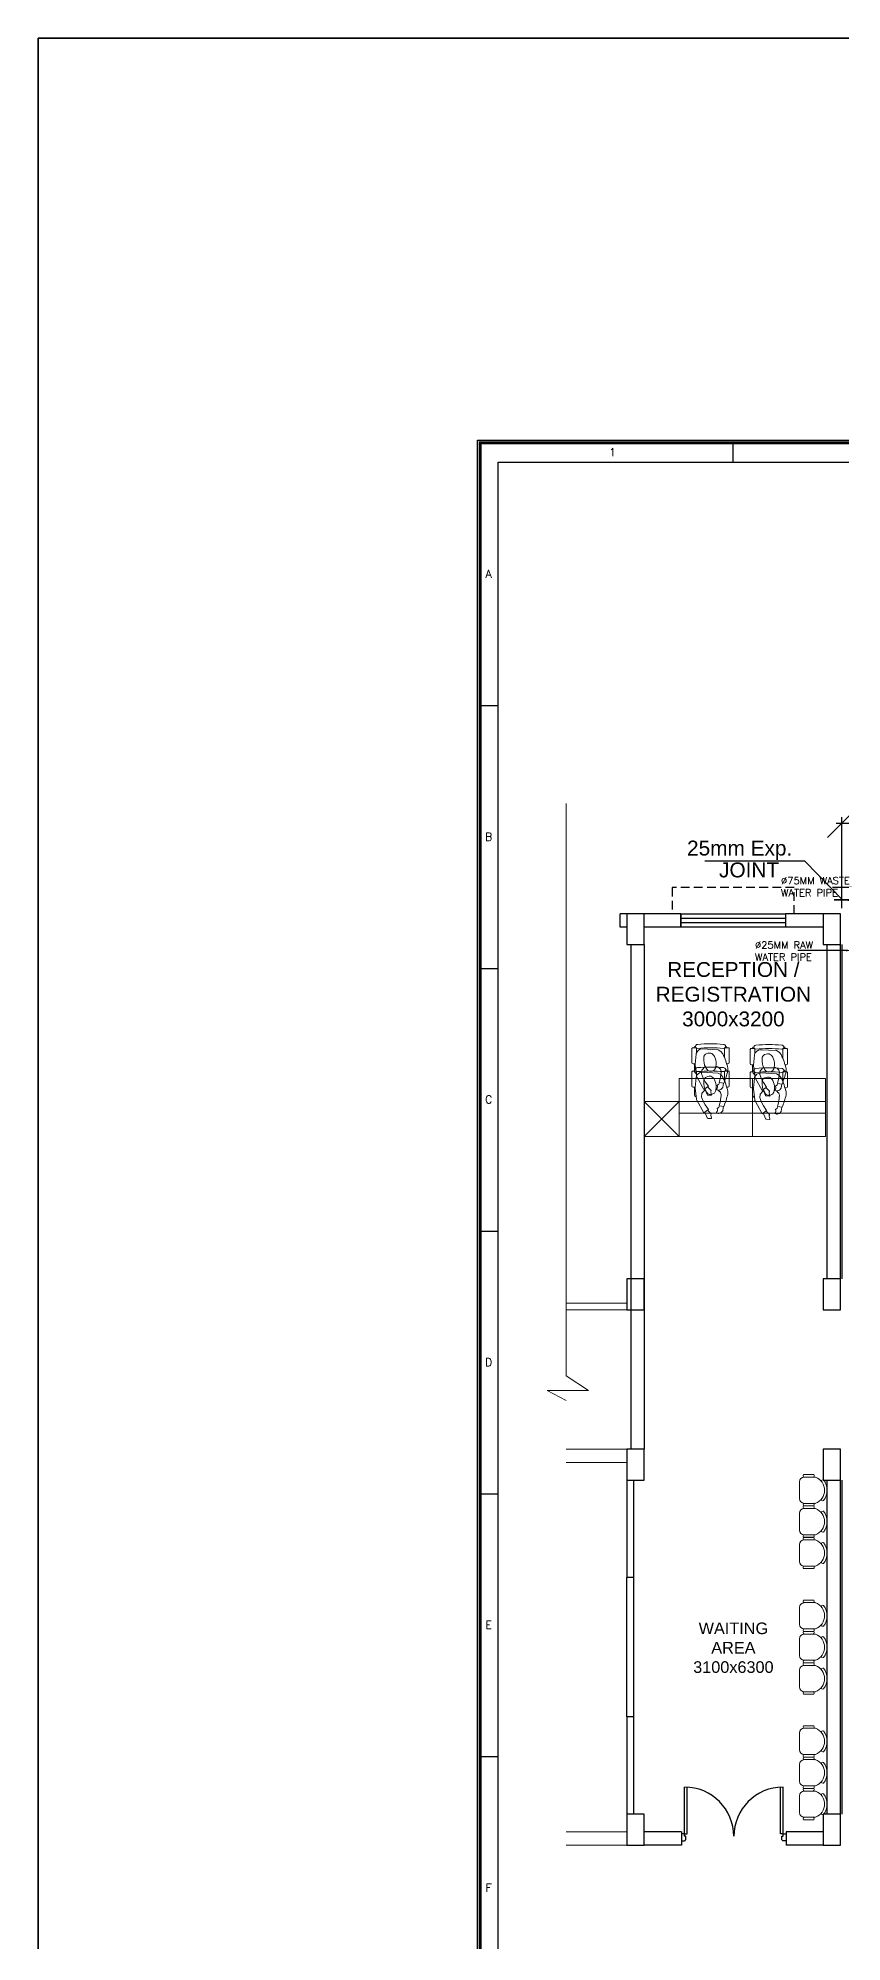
# Model space of a CAD drawing. Header units: millimetres. Extents: x 1448174 to 1599581, y -224422 to -106989.
# Drawn here: x 1533144 to 1546972, y -207748 to -174999 of the extents above; entities that cross this region are included whole.
import ezdxf
from ezdxf import colors
from ezdxf.entities.mleader import LeaderData, LeaderLine
from ezdxf.enums import TextEntityAlignment as Align
from ezdxf.math import Vec2, Vec3

# ---------------------------------------------------------------- set-up
doc = ezdxf.new("R2010")
doc.units = ezdxf.units.MM
doc.header["$LTSCALE"] = 600
doc.header["$MEASUREMENT"] = 0
doc.header["$PDMODE"] = 35
doc.linetypes.add('HIDDEN', pattern=[0.375, 0.25, -0.125])
doc.layers.add('AREA', color=193, linetype='Continuous', plot=False)
for name, color, linetype in [('col', 5, 'Continuous'), ('EXP JOINT', 3, 'Continuous'), ('Lines', 7, 'Continuous'), ('PL- WASTE PIPE', 6, 'Continuous'), ('TEXT', 253, 'Continuous'), ('TITLE', 7, 'Continuous'), ('wall', 1, 'Continuous'), ('walls', 250, 'Continuous'), ('Window', 4, 'Continuous')]:
    doc.layers.add(name, color=color, linetype=linetype)
for name, color, linetype, lineweight in [('D.F', 251, 'Continuous', 5), ('DOOR', 144, 'Continuous', 13), ('funiture', 30, 'Continuous', 13), ('furniture', 30, 'Continuous', 9), ('P-Wall', 1, 'Continuous', 35), ('PL-RA WATER SUPPLY PIPE', 100, 'Continuous', 0)]:
    doc.layers.add(name, color=color, linetype=linetype, lineweight=lineweight)
doc.styles.add('ARIAL', font='arial.ttf')
doc.styles.add('ROMANS', font='romans.shx')
doc.styles.add('ROMANT', font='romant.shx')
doc.styles.get("Standard").update_dxf_attribs({"font": 'stylu.ttf'})
doc.dimstyles.new('CSB', dxfattribs={"dimscale": 150, "dimtxt": 1.5, "dimasz": 1.5, "dimexe": 1, "dimexo": 1, "dimgap": 1, "dimtad": 1, "dimdec": 0, "dimzin": 0, "dimdsep": 46, "dimtxsty": 'ROMANS', "dimblk": 'ARCHTICK', "dimcen": 1, "dimdle": 1, "dimclrd": 5, "dimclre": 5, "dimclrt": 6, "dimadec": 0, "dimazin": 0, "dimtfac": 1, "dimtdec": 0, "dimtix": 1, "dimtmove": 2, "dimatfit": 3, "dimldrblk": 'ARCHTICK', "dimfxl": 1, "dimtolj": 1, "dimtzin": 0, "dimarcsym": 0})
doc.dimstyles.get("Standard").update_dxf_attribs({"dimscale": 1.5, "dimtxt": 225, "dimasz": 200, "dimexe": 100, "dimexo": 100, "dimgap": 0.25, "dimtad": 0, "dimdec": 0, "dimzin": 0, "dimdsep": 46, "dimtxsty": 'ARIAL', "dimblk": 'OBLIQUE', "dimcen": 0.09, "dimdle": 100, "dimclrd": 256, "dimclre": 256, "dimclrt": 6, "dimadec": 0, "dimazin": 0, "dimtfac": 1, "dimtdec": 0, "dimtofl": 0, "dimtmove": 0, "dimatfit": 3, "dimfxl": 1, "dimtolj": 1, "dimtzin": 0, "dimarcsym": 0})

# ---------------------------------------------------------------- blocks, each defined once
blk = doc.blocks.new('A$C66962185')
at = {"layer": 'TITLE', "color": 7}
blk.add_line((30.11, -140930.66), (30.11, -140928.36), dxfattribs=at)
at = {"layer": 'TITLE'}
for p, q in [((2.14, -140930.66), (360.7, -140930.66)), ((2.14, -141176.03), (2.14, -140930.66))]:
    blk.add_line(p, q, dxfattribs=at)
at = {"layer": 'TITLE', "color": 0}
for p, q in [((-0.15, -140959.61), (2.14, -140959.61)), ((-0.15, -140990.86), (2.14, -140990.86)), ((-0.15, -141022.1), (2.14, -141022.1)), ((-0.15, -141053.35), (2.14, -141053.35)), ((0, -141084.59), (2.14, -141084.59))]:
    blk.add_line(p, q, dxfattribs=at)
at = {"layer": 'TITLE', "color": 7, "const_width": 0.355}
blk.add_lwpolyline([(363, -140928.36), (363, -141178.33), (0, -141178.33), (0, -140928.36)], close=True, dxfattribs=at)
at = {"layer": 'TITLE', "color": 7, "style": 'ROMANS'}
blk.add_text('1', height=0.952, dxfattribs=at).set_placement((15.75, -140929.48), align=Align.MIDDLE)
at = {"layer": 'TITLE', "color": 0, "style": 'ROMANS'}
for s, p in [('A', (1.02, -140943.96)), ('B', (1.02, -140975.21)), ('C', (1.02, -141006.45)), ('D', (1.02, -141037.7)), ('E', (1.02, -141068.94)), ('F', (1.02, -141100.19))]:
    blk.add_text(s, height=0.952, dxfattribs=at).set_placement(p, align=Align.MIDDLE)
blk = doc.blocks.new('W1800')
at = {"layer": 'wall', "color": 7}
for p, q in [((0, -58), (0, 173)), ((1800, 173), (1800, -58))]:
    blk.add_line(p, q, dxfattribs=at)
at = {"layer": 'Window'}
for p, q in [((0, 173), (1800, 173)), ((0, 98), (1800, 98)), ((1800, 18), (0, 18)), ((1800, -58), (0, -58))]:
    blk.add_line(p, q, dxfattribs=at)
blk = doc.blocks.new('_Oblique')
at = {"color": 0, "linetype": 'ByBlock', "lineweight": -2}
blk.add_line((-0.5, -0.5), (0.5, 0.5), dxfattribs=at)
blk = doc.blocks.new('*D129')
at = {"layer": 'D.F', "color": 5, "lineweight": -2, "transparency": 16777216}
for p, q in [((1546872, -188501), (1559454, -188501)), ((1546972, -189963), (1546972, -188401)), ((1580347, -188501), (1567765, -188501)), ((1580247, -189963), (1580247, -188401))]:
    blk.add_line(p, q, dxfattribs=at)
at = {"layer": 'Defpoints', "color": 0, "transparency": 16777216}
for p in [(1546972, -188501), (1546972, -190063), (1580247, -190063)]:
    blk.add_point(p, dxfattribs=at)
at = {"layer": 'D.F', "color": 5, "lineweight": -2, "transparency": 16777216, "xscale": 500, "yscale": 500, "zscale": 500, "rotation": 180}
blk.add_blockref('_Oblique', (1546972, -188501), dxfattribs=at)
at = {"layer": 'D.F', "color": 5, "lineweight": -2, "transparency": 16777216, "xscale": 500, "yscale": 500, "zscale": 500}
blk.add_blockref('_Oblique', (1580247, -188501), dxfattribs=at)
at = {"layer": 'D.F', "color": 7, "transparency": 16777216, "insert": (1563610, -188501), "char_height": 750, "attachment_point": 5, "style": 'ROMANT'}
blk.add_mtext('\\A1;{\\H0.6667x;INFERTILITY CENTER}', dxfattribs=at)
blk = doc.blocks.new('CH1')
for p, q in [((7.8, 8.9), (15.5, 8.9)), ((8.9, 10.6), (16.1, 10.6)), ((18.7, -5.7), (18.7, 5.7)), ((7.8, -8.9), (15.5, -8.9)), ((8.9, -10.6), (16.1, -10.6))]:
    blk.add_line(p, q)
for centre, radius, start, end in [((11.3, 0), 11.3, 141.456, 218.544), ((11.3, 0), 9.53, 111.6314, 248.3686), ((2.9, 6.2), 0.935, 339.0298, 121.3377), ((9.8, 9.9), 1.13, 139.8035, 247.8585), ((15.5, 5.7), 3.19, 0, 90), ((15.2, 9.9), 1.13, 292.1415, 40.1965), ((2.9, -6.2), 0.935, 238.6623, 20.9702), ((9.8, -9.9), 1.13, 112.1415, 220.1965), ((15.5, -5.7), 3.19, 270, 0), ((15.2, -9.9), 1.13, 319.8035, 67.8585)]:
    blk.add_arc(centre, radius, start, end)
blk = doc.blocks.new('A$C32852038')
at = {"xscale": 25.40000009536743, "yscale": 25.39999985694885, "zscale": 25.39999999999785, "rotation": 90}
blk.add_blockref('CH1', (0, -476), dxfattribs=at)
blk = doc.blocks.new('A$C749C31A5')
for p, q in [((158, 607), (82, 617)), ((88, 617), (96, 677)), ((99, 684), (126, 712)), ((132, 715), (163, 726)), ((152, 585), (158, 607)), ((173, 725), (195, 716)), ((288, 755), (275, 799)), ((280, 806), (329, 804)), ((281, 738), (283, 739)), ((336, 674), (281, 730)), ((396, 718), (325, 666)), ((325, 666), (373, 594)), ((343, 795), (380, 706)), ((506, 518), (396, 718)), ((18, 315), (39, 315)), ((126, 448), (127, 450)), ((127, 450), (130, 478)), ((130, 478), (136, 515)), ((136, 515), (142, 548)), ((142, 548), (152, 585)), ((162, 371), (148, 385)), ((179, 362), (162, 371)), ((206, 350), (179, 362)), ((207, 359), (202, 318)), ((212, 380), (207, 359)), ((221, 397), (212, 380)), ((383, 333), (356, 388)), ((384, 366), (370, 361)), ((373, 594), (409, 525)), ((417, 401), (384, 366)), ((409, 525), (429, 481)), ((432, 457), (428, 425)), ((531, 330), (512, 501)), ((515, 164), (531, 321)), ((531, 315), (563, 315)), ((544, 425), (544, 315)), ((0, 297), (0, 75)), ((12, 63), (54, 63)), ((36, 63), (36, 56)), ((54, 38), (57, 38)), ((72, 221), (72, 80)), ((98, 157), (129, 119)), ((129, 119), (169, 94)), ((169, 94), (423, 80)), ((287, 145), (314, 146)), ((314, 146), (334, 149)), ((334, 149), (360, 158)), ((510, 141), (510, 80)), ((514, 154), (515, 164)), ((524, 38), (527, 38)), ((527, 63), (569, 63)), ((545, 63), (545, 56)), ((581, 297), (581, 75))]:
    blk.add_line(p, q)
for centre, major_axis, start_param, end_param in [((1922, -82), (-1392, 1392), 0.422326, 0.524594), ((109, 675), (9.48, 9.48), 1.575781, 2.235741), ((136, 702), (-9.48, 9.48), -0.459579, 0.004984), ((208, 587), (-44.7, 44.7), -0.389622, 0.44073), ((168, 713), (9.48, 9.48), 0.392715, 1.111217), ((224, 675), (31.1, 31.1), 1.473299, 2.900347), ((182, 650), (3.16, 3.16), 4.322767, 6.041939), ((193, 712), (-3.16, 3.16), 3.044095, 5.105104), ((280, 801), (-3.64, 3.64), -0.820791, 1.065616), ((284, 734), (3.64, 3.64), 1.454932, 3.132464), ((273, 751), (-10.9, 10.9), 3.025729, 4.207208), ((329, 789), (10.9, 10.9), 5.894858, 7.03319), ((18, 297), (12.6, 12.6), 0.785398, 2.356194), ((107, 403), (-63.2, 63.2), 0.524594, 1.034846), ((1343, 718), (-365, 1316), 1.549601, 1.723123), ((197, 437), (50.6, 50.6), 2.20036, 3.165612), ((444, 312), (236, 54), 2.890446, 3.399922), ((277, 356), (-49.3, 49.3), -0.268954, 0.150173), ((291, 334), (67.6, 67.6), 0.764553, 1.316959), ((293, 360), (-49, 49), 4.341426, 5.496709), ((148, 247), (-177, 177), 3.73355, 4.276249), ((384, 431), (-31.6, 31.6), 3.183154, 3.79164), ((388, 463), (-31.6, 31.6), 3.79164, 4.353509), ((467, 496), (31.6, 31.6), 5.612395, 6.001159), ((500, 425), (31.1, 31.1), 5.497787, 6.69493), ((487, 325), (-31.6, 31.6), 3.824541, 4.041599), ((563, 297), (12.6, 12.6), 5.497787, 7.068583), ((12, 75), (8.63, 8.63), 2.356194, 3.926991), ((54, 56), (-13, 13), 0.785398, 2.356194), ((54, 80), (-12.6, 12.6), 2.356194, 3.926991), ((88, 41), (-22.2, 22.2), -0.785398, 2.356194), ((291, 2090), (-38, 2027), 3.022801, 3.222589), ((291, 2090), (-2089, 53), 1.499279, 1.693085), ((318, 235), (67.3, 67.3), 2.74069, 3.590533), ((336, 210), (-40.8, 40.8), 2.779238, 3.730613), ((418, 179), (-70, 70), 2.402881, 3.670313), ((493, 41), (-22.2, 22.2), 2.356194, 5.497787), ((527, 80), (-12.6, 12.6), 0.785398, 2.356194), ((527, 56), (13, 13), 3.926991, 5.497787), ((569, 75), (-8.63, 8.63), 2.356194, 3.926991)]:
    blk.add_ellipse(centre, major_axis=major_axis, ratio=1, start_param=start_param, end_param=end_param)

msp = doc.modelspace()

# ---------------------------------------------------------------- linework, layer by layer
at = {"color": 8, "lineweight": 25}
for p, q in [((1544266.7181, -205888.8395), (1544266.7181, -205084.8395)), ((1544308.7181, -205888.8395), (1544308.7181, -205084.8395)), ((1545916.7181, -205888.8395), (1545916.7181, -205084.8395)), ((1545958.7181, -205888.8395), (1545958.7181, -205084.8395)), ((1544212.7181, -205888.8395), (1544212.7181, -206008.8395)), ((1544266.7181, -205888.8395), (1544212.7181, -205888.8395)), ((1544212.7181, -205888.8395), (1544212.7181, -206008.8395)), ((1544266.7181, -205930.8395), (1544266.7181, -205888.8395)), ((1544266.7181, -205888.8395), (1544308.7181, -205888.8395)), ((1544284.7181, -205930.8395), (1544266.7181, -205930.8395)), ((1544284.7181, -205990.8395), (1544284.7181, -205930.8395)), ((1545958.7181, -205888.8395), (1545916.7181, -205888.8395)), ((1545940.7181, -205930.8395), (1545958.7181, -205930.8395)), ((1545940.7181, -205990.8395), (1545940.7181, -205930.8395)), ((1545958.7181, -205930.8395), (1545958.7181, -205888.8395)), ((1545958.7181, -205888.8395), (1546012.7181, -205888.8395)), ((1546012.7181, -205888.8395), (1546012.7181, -206008.8395)), ((1544212.7181, -206008.8395), (1544266.7181, -206008.8395)), ((1544266.7181, -206008.8395), (1544266.7181, -206005.8395)), ((1544284.7181, -205990.8395), (1544281.7181, -205990.8395)), ((1545940.7181, -205990.8395), (1545943.7181, -205990.8395)), ((1545958.7181, -206008.8395), (1545958.7181, -206005.8395)), ((1546012.7181, -206008.8395), (1545958.7181, -206008.8395))]:
    msp.add_line(p, q, dxfattribs=at)
at = {"color": 8}
for centre, radius, start, end in [((1544266.7181, -205930.8395), 846, 0, 90), ((1545958.7181, -205930.8395), 846, 90, 180), ((1544266.7181, -205990.8395), 15, 270, 0), ((1545958.7181, -205990.8395), 15, 180, 270)]:
    msp.add_arc(centre, radius, start, end, dxfattribs=at)
at = {"layer": 'AREA'}
for points in [[(1540702.4406, -181916.04), (1593299.1446, -181916.04), (1593299.1446, -218162.5549), (1540702.4406, -218162.5549)], [(1540747.4406, -181961.04), (1593254.1446, -181961.04), (1593254.1446, -218117.5549), (1540747.4406, -218117.5549)]]:
    msp.add_lwpolyline(points, close=True, dxfattribs=at)
at = {"layer": 'col'}
for points in [[(1543272.2181, -190592.8395), (1543572.2181, -190592.8395), (1543572.2181, -190062.8395), (1543272.2181, -190062.8395)], [(1546647.2181, -190592.8395), (1546947.2181, -190592.8395), (1546947.2181, -190062.8395), (1546647.2181, -190062.8395)], [(1543272.2181, -196872.8395), (1543572.2181, -196872.8395), (1543572.2181, -196342.8395), (1543272.2181, -196342.8395)], [(1546647.2181, -196872.8395), (1546947.2181, -196872.8395), (1546947.2181, -196342.8395), (1546647.2181, -196342.8395)], [(1543272.2181, -199802.8395), (1543572.2181, -199802.8395), (1543572.2181, -199272.8395), (1543272.2181, -199272.8395)], [(1546647.2181, -199802.8395), (1546947.2181, -199802.8395), (1546947.2181, -199272.8395), (1546647.2181, -199272.8395)], [(1543272.2181, -206082.8395), (1543572.2181, -206082.8395), (1543572.2181, -205552.8395), (1543272.2181, -205552.8395)], [(1546647.2181, -206082.8395), (1546947.2181, -206082.8395), (1546947.2181, -205552.8395), (1546647.2181, -205552.8395)]]:
    msp.add_lwpolyline(points, close=True, dxfattribs=at)
at = {"layer": 'D.F', "linetype": 'Continuous'}
for p, q in [((1542228.4319, -188164.9316), (1542228.4319, -198009.6706)), ((1542228.4319, -196757.8395), (1543272.2181, -196757.8395)), ((1542228.4319, -196872.8395), (1543272.2181, -196872.8395)), ((1542228.4319, -198009.6706), (1542613.734, -198265.0765)), ((1541899.9562, -198265.0765), (1542228.4319, -198434.1268)), ((1542613.734, -198265.0765), (1541899.9562, -198265.0765)), ((1542228.4319, -199272.8395), (1543272.2181, -199272.8395)), ((1542228.4319, -199502.8395), (1543272.2181, -199502.8395)), ((1542228.4319, -205852.8395), (1543272.2181, -205852.8395)), ((1542228.4319, -206082.8395), (1543272.2181, -206082.8395))]:
    msp.add_line(p, q, dxfattribs=at)
at = {"layer": 'funiture'}
msp.add_lwpolyline([(1544172.2181, -193492.8395), (1546692.2181, -193492.8395), (1546692.2181, -192892.8395), (1544172.2181, -192892.8395), (1544172.2181, -193492.8395)], dxfattribs=at)
msp.add_lwpolyline([(1545432.2181, -192892.8395), (1546692.2181, -192892.8395), (1546692.2181, -193492.8395), (1545432.2181, -193492.8395)], close=True, dxfattribs=at)
at = {"layer": 'furniture'}
for p, q in [((1544172.2181, -193892.8395), (1543572.2181, -193292.8395)), ((1544172.2181, -193292.8395), (1543572.2181, -193892.8395))]:
    msp.add_line(p, q, dxfattribs=at)
for points in [[(1543572.2181, -193892.8395), (1543572.2181, -193292.8395), (1544172.2181, -193292.8395), (1544172.2181, -193892.8395)], [(1543572.2181, -193292.8395), (1544172.2181, -193292.8395), (1544172.2181, -193892.8395), (1543572.2181, -193892.8395)], [(1545432.2181, -193292.8395), (1546692.2181, -193292.8395), (1546692.2181, -193892.8395), (1545432.2181, -193892.8395)]]:
    msp.add_lwpolyline(points, close=True, dxfattribs=at)
msp.add_lwpolyline([(1544172.2181, -193892.8395), (1546692.2181, -193892.8395), (1546692.2181, -193292.8395), (1544172.2181, -193292.8395), (1544172.2181, -193892.8395)], dxfattribs=at)
at = {"layer": 'Lines', "linetype": 'HIDDEN'}
msp.add_lwpolyline([(1546151.379, -190062.8395), (1546151.379, -189612.8395), (1544051.379, -189612.8395), (1544051.379, -190062.8395)], dxfattribs=at)
at = {"layer": 'P-Wall', "color": 30, "true_color": 0xf8991e}
msp.add_lwpolyline([(1533144.1304, -174998.858), (1599581.4495, -174998.858), (1599581.4495, -224422.1168), (1533144.1304, -224422.1168)], close=True, dxfattribs=at)
at = {"layer": 'wall', "linetype": 'Continuous'}
msp.add_line((1544212.7181, -205852.8395), (1544212.7181, -206082.8395), dxfattribs=at)
at = {"layer": 'walls'}
for p, q in [((1543272.2181, -190062.8395), (1543157.2181, -190062.8395)), ((1543157.2181, -190292.8395), (1543157.2181, -190062.8395)), ((1543272.2181, -190062.8395), (1543157.2181, -190062.8395)), ((1544202.7181, -190062.8395), (1543572.2181, -190062.8395)), ((1544202.7181, -190062.8395), (1544202.7181, -190292.8395)), ((1546647.2181, -190062.8395), (1546002.7181, -190062.8395)), ((1546002.7181, -190062.8395), (1546002.7181, -190292.8395)), ((1543272.2181, -190292.8395), (1543157.2181, -190292.8395)), ((1543342.2181, -190592.8395), (1543342.2181, -199272.8395)), ((1544202.7181, -190292.8395), (1543572.2181, -190292.8395)), ((1543572.2181, -190592.8395), (1543572.2181, -199272.8395)), ((1546647.2181, -190292.8395), (1546002.7181, -190292.8395)), ((1546717.2181, -196342.8395), (1546717.2181, -190592.8395)), ((1546947.2181, -196342.8395), (1546947.2181, -190592.8395)), ((1546972.2181, -190592.8395), (1546972.2181, -196342.8395)), ((1546972.2181, -190662.8395), (1546972.2181, -196272.8395)), ((1543272.2181, -199802.8395), (1543272.2181, -201477.8395)), ((1543387.2181, -199802.8395), (1543387.2181, -201477.8395)), ((1546717.2181, -205552.8395), (1546717.2181, -199802.8395)), ((1546717.2181, -205552.8395), (1546717.2181, -199802.8395)), ((1546947.2181, -205552.8395), (1546947.2181, -199802.8395)), ((1546972.2181, -199802.8395), (1546972.2181, -205552.8395)), ((1546972.2181, -199872.8395), (1546972.2181, -205482.8395)), ((1543387.2181, -201477.8395), (1543272.2181, -201477.8395)), ((1543272.2181, -203877.8395), (1543272.2181, -201477.8395)), ((1543387.2181, -201477.8395), (1543387.2181, -203877.8395)), ((1543387.2181, -203877.8395), (1543272.2181, -203877.8395)), ((1543272.2181, -203877.8395), (1543272.2181, -205552.8395)), ((1543387.2181, -203877.8395), (1543387.2181, -205552.8395)), ((1544212.7181, -205852.8395), (1543572.2181, -205852.8395)), ((1544212.7181, -205852.8395), (1544212.7181, -206082.8395)), ((1546647.2181, -205852.8395), (1546012.7181, -205852.8395)), ((1546012.7181, -205852.8395), (1546012.7181, -206082.8395)), ((1544212.7181, -206082.8395), (1543572.2181, -206082.8395)), ((1546647.2181, -206082.8395), (1546012.7181, -206082.8395))]:
    msp.add_line(p, q, dxfattribs=at)

# ---------------------------------------------------------------- block references
at = {"layer": 'DOOR', "color": 7, "rotation": 180}
msp.add_blockref('W1800', (1546002.7181, -190120.3395), dxfattribs=at)
at = {"layer": 'funiture', "xscale": 1.099999999714782, "yscale": 1.099999999714782, "zscale": 1.099999999714782, "rotation": 180}
for p in [(1545031.7532, -192297.6223), (1546035.0862, -192311.6202)]:
    msp.add_blockref('A$C749C31A5', p, dxfattribs=at)
at = {"layer": 'furniture', "xscale": 1.099999999714782, "yscale": 1.099999999714782, "zscale": 1.099999999714782, "rotation": 180}
for p in [(1545031.7532, -192697.6223), (1546035.0862, -192711.6202)]:
    msp.add_blockref('A$C749C31A5', p, dxfattribs=at)
at = {"layer": 'furniture', "rotation": 90}
for p in [(1546241.5195, -199977.8395), (1546241.5195, -199977.8395), (1546241.5195, -200517.8395), (1546241.5195, -200517.8395), (1546241.5195, -201057.8395), (1546241.5195, -201057.8395), (1546241.5195, -202137.8395), (1546241.5195, -202137.8395), (1546241.5195, -202677.8395), (1546241.5195, -202677.8395), (1546241.5195, -203217.8395), (1546241.5195, -203217.8395), (1546241.5195, -204297.8395), (1546241.5195, -204297.8395), (1546241.5195, -204837.8395), (1546241.5195, -204837.8395), (1546241.5195, -205377.8395), (1546241.5195, -205377.8395)]:
    msp.add_blockref('A$C32852038', p, dxfattribs=at)
at = {"layer": 'TITLE', "xscale": 144.6465675549349, "yscale": 144.6465665108379, "zscale": 144.6465669265092}
msp.add_blockref('A$C66962185', (1540747.4406, 20202843.0172), dxfattribs=at)

# ---------------------------------------------------------------- texts
at = {"layer": 'EXP JOINT', "color": 6, "style": 'ARIAL'}
for s, p in [('25mm Exp.', (1545212.6835, -188931.6993)), ('JOINT', (1545375.37, -189307.8043))]:
    msp.add_text(s, height=256.28906, dxfattribs=at).set_placement(p, align=Align.MIDDLE_CENTER)
at = {"layer": 'PL- WASTE PIPE', "linetype": 'ByBlock', "lineweight": 0, "ltscale": 5, "insert": (1545924.2722, -189430.189), "char_height": 125, "width": 1332.590876, "attachment_point": 1, "style": 'ROMANS'}
msp.add_mtext('%%c75MM WASTE WATER PIPE', dxfattribs=at)
at = {"layer": 'PL-RA WATER SUPPLY PIPE', "lineweight": 0, "ltscale": 0.01, "insert": (1545475.7296, -190536.5598), "char_height": 125, "width": 1332.590876, "attachment_point": 1, "style": 'ROMANS'}
msp.add_mtext('%%c25MM RAW WATER PIPE', dxfattribs=at)
at = {"layer": 'TEXT', "attachment_point": 5, "style": 'ARIAL'}
for s, insert, char_height, width in [('RECEPTION / REGISTRATION 3000x3200', (1545105.1224, -191447.4819), 255, 2770.907231), ('WAITING AREA 3100x6300', (1545105.1224, -202687.9815), 200, 1382.810368)]:
    msp.add_mtext(s, dxfattribs=dict(at, insert=insert, char_height=char_height, width=width))

# ---------------------------------------------------------------- dimensions: what is measured, and where the dimension line sits
at = {"layer": 'D.F'}
dim = msp.add_aligned_dim(p1=(1580247.2181, -190062.8395), p2=(1546972.2181, -190062.8395), distance=-1561.56, text='{\\H0.6667x;INFERTILITY CENTER}', dimstyle='Standard', override={"dimscale": 1, "dimtxt": 750, "dimasz": 500, "dimtxsty": 'ROMANT', "dimclrd": 5, "dimclre": 5, "dimclrt": 7}, dxfattribs=at)
dim.commit()
dim.dimension.update_dxf_attribs({"geometry": '*D129', "text_midpoint": (1563609.7181, -188501.2795)})

# ---------------------------------------------------------------- leaders
at = {"layer": 'EXP JOINT'}
msp.add_leader([(1546979.4095, -189823.2599), (1546332.1205, -189159.0696), (1544611.9604, -189159.0696)], dimstyle='CSB', override={"dimscale": 100, "dimasz": 2, "dimtxsty": 'ROMANS'}, dxfattribs=at)
at = {"layer": 'PL- WASTE PIPE', "linetype": 'ByBlock', "lineweight": 0, "ltscale": 5}
ml = msp.add_multileader_mtext('Standard', dxfattribs=at)
ml.set_content(' ', color=256)
ml.set_leader_properties()
ml.build(insert=Vec2(0, 0))
ml.multileader.update_dxf_attribs({"text_right_attachment_type": 6, "dogleg_length": 265.0375, "arrow_head_size": 100})
ctx = ml.context
ctx.base_point, ctx.char_height, ctx.arrow_head_size, ctx.landing_gap_size, ctx.plane_origin, ctx.plane_x_axis = Vec3(1546890.7144, -189609.9147), 100, 100, 50, Vec3(1547365.3503, -189989.9479), Vec3(-1, 0)
ctx.right_attachment = 6
notes = []
notes.append((ctx, [(0, (1, 1, 0), (1547155.7519, -189609.9147), (-1, 0), 265.0375, [(0, [(1547374.4843, -189981.4575)], 0, [])])]))
ctx.mtext.insert, ctx.mtext.flow_direction = Vec3(1546791.0804, -189559.9147), 5
at = {"layer": 'PL-RA WATER SUPPLY PIPE', "ltscale": 0.01}
ml = msp.add_multileader_mtext('Standard', dxfattribs=at)
ml.set_content(' ', color=256)
ml.set_leader_properties()
ml.build(insert=Vec2(0, 0))
ml.multileader.update_dxf_attribs({"text_right_attachment_type": 6, "dogleg_length": 341.6084, "arrow_head_size": 100})
ctx = ml.context
ctx.base_point, ctx.char_height, ctx.arrow_head_size, ctx.landing_gap_size, ctx.plane_origin = Vec3(1546146.2433, -190642.8395), 100, 100, 50, Vec3(1547291.0444, -190692.8395)
ctx.right_attachment, ctx.text_align_type = 6, 2
notes.append((ctx, [(0, (1, 1, 0), (1546637.4857, -190692.8395), (-1, 0), 341.6084, [(0, [(1547141.104, -190692.8395)], 0, [])])]))
ctx.mtext.insert, ctx.mtext.alignment, ctx.mtext.flow_direction = Vec3(1546245.8773, -190572.8395), 3, 5
for ctx, leaders in notes:
    for number, flags, end, landing, length, lines in leaders:
        leader = LeaderData()
        leader.index, (leader.has_last_leader_line, leader.has_dogleg_vector, leader.attachment_direction) = number, flags
        leader.last_leader_point, leader.dogleg_vector, leader.dogleg_length = Vec3(end), Vec3(landing), length
        for number, points, colour, breaks in lines:
            line = LeaderLine()
            line.index, line.vertices, line.color, line.breaks = number, Vec3.list(points), colors.encode_raw_color(colour), breaks
            leader.lines.append(line)
        ctx.leaders.append(leader)

doc.saveas('drawing.dxf')
